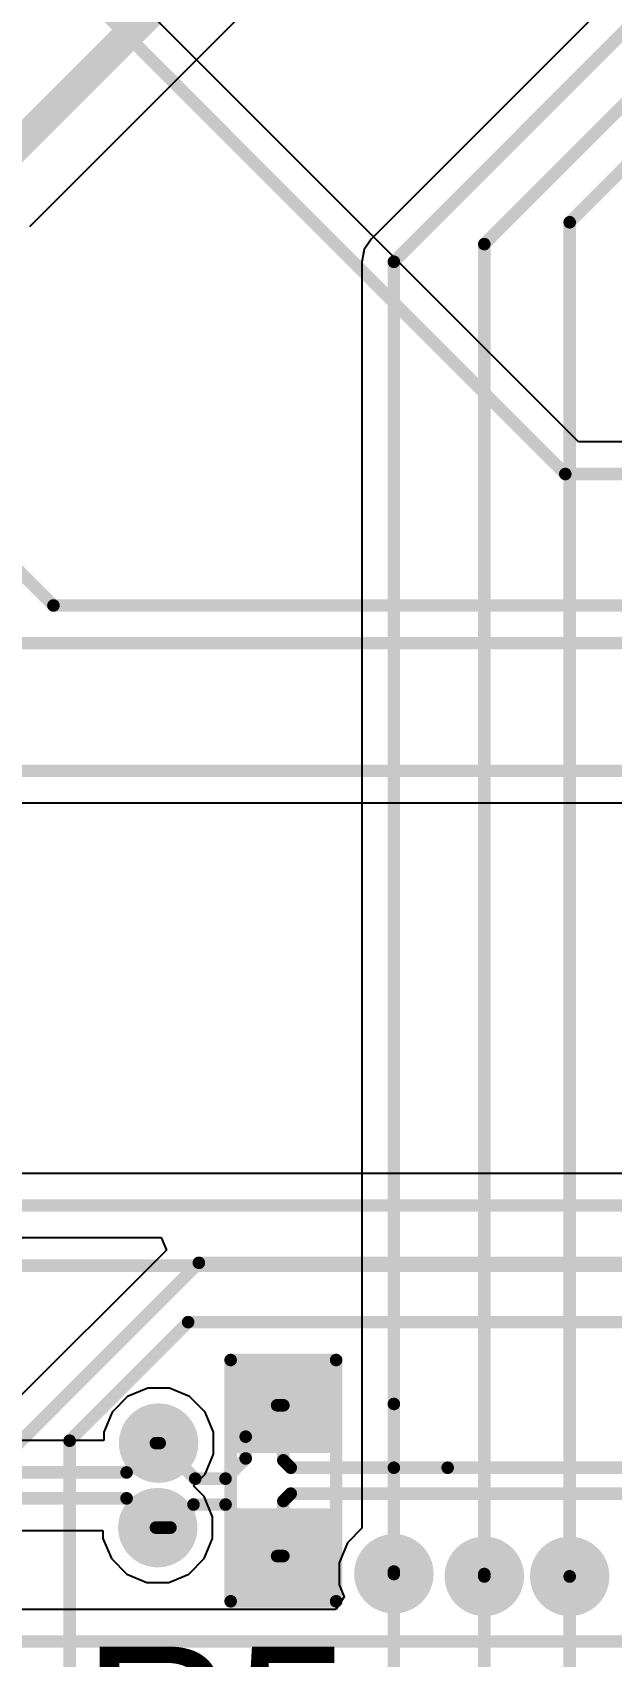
# Model space of a CAD drawing. Header units: millimetres. Extents: x -0.36 to 5.33, y -0.63 to 3.45.
# Drawn here: x 1.556 to 1.787, y 2.47 to 3.116 of the extents above; entities that cross this region are included whole.
import ezdxf

# ---------------------------------------------------------------- set-up
doc = ezdxf.new("R2010")
doc.units = ezdxf.units.MM
doc.header["$MEASUREMENT"] = 0
for name, color, linetype in [('BottomLayer', 5, 'Continuous'), ('BottomSolder', 6, 'Continuous'), ('TopLayer', 1, 'Continuous'), ('TopOverlay', 2, 'Continuous'), ('TopPaste', 8, 'Continuous'), ('TopSolder', 216, 'Continuous'), ('ViaHoleLayer', 16, 'Continuous')]:
    doc.layers.add(name, color=color, linetype=linetype)
doc.styles.add('Arial', font='', dxfattribs={"height": 0.2})
doc.styles.get('Arial').set_extended_font_data('Arial')

# ---------------------------------------------------------------- blocks, each defined once
blk = doc.blocks.new('6437288_3_4')
at = {"layer": 'TopOverlay', "const_width": 0.005}
blk.add_lwpolyline([(1.27953, 0.38386), (-1.27953, 0.38386)], dxfattribs=at)
blk = doc.blocks.new('R___0603_6')
at = {"layer": 'TopLayer'}
for points in [[(-0.015, 0.0175), (-0.015, -0.0175), (-0.045, -0.0175), (-0.045, 0.0175)], [(0.045, 0.0175), (0.045, -0.0175), (0.015, -0.0175), (0.015, 0.0175)]]:
    blk.add_hatch(color=1, dxfattribs=at).paths.add_polyline_path(points)
at = {"layer": 'TopPaste'}
for points in [[(-0.015, 0.0175), (-0.015, -0.0175), (-0.045, -0.0175), (-0.045, 0.0175)], [(0.045, 0.0175), (0.045, -0.0175), (0.015, -0.0175), (0.015, 0.0175)]]:
    blk.add_hatch(color=8, dxfattribs=at).paths.add_polyline_path(points)
at = {"layer": 'TopSolder'}
for points in [[(-0.011, 0.0215), (-0.011, -0.0215), (-0.049, -0.0215), (-0.049, 0.0215)], [(0.049, 0.0215), (0.049, -0.0215), (0.011, -0.0215), (0.011, 0.0215)]]:
    blk.add_hatch(color=216, dxfattribs=at).paths.add_polyline_path(points)
at = {"layer": 'TopOverlay', "const_width": 0.005}
for points in [[(0.048, 0.021), (-0.048, 0.021)], [(-0.048, -0.021), (-0.048, 0.021)], [(0.048, -0.021), (0.048, 0.021)], [(0.048, -0.021), (-0.048, -0.021)]]:
    blk.add_lwpolyline(points, dxfattribs=at)
at = {"layer": 'TopOverlay', "const_width": 0.0025}
for points in [[(-0.04925, 0.021, 1), (-0.04675, 0.021, 1)], [(-0.04925, 0.021, 1), (-0.04675, 0.021, 1)], [(0.04675, 0.021, 1), (0.04925, 0.021, 1)], [(0.04675, 0.021, 1), (0.04925, 0.021, 1)], [(-0.04925, -0.021, 1), (-0.04675, -0.021, 1)], [(-0.04925, -0.021, 1), (-0.04675, -0.021, 1)], [(0.04675, -0.021, 1), (0.04925, -0.021, 1)], [(0.04675, -0.021, 1), (0.04925, -0.021, 1)]]:
    blk.add_lwpolyline(points, format="xyb", close=True, dxfattribs=at)

msp = doc.modelspace()

# ---------------------------------------------------------------- hatches: boundary and pattern name
at = {"layer": 'BottomLayer'}
h = msp.add_hatch(color=5, dxfattribs=at)
edge = h.paths.add_edge_path()
edge.add_arc((1.60648, 2.55509), 0.01181, 0, 360)
h = msp.add_hatch(color=5, dxfattribs=at)
edge = h.paths.add_edge_path()
edge.add_arc((1.60616, 2.52147), 0.01181, 0, 360)
h = msp.add_hatch(color=5, dxfattribs=at)
edge = h.paths.add_edge_path()
edge.add_arc((1.70016, 2.50309), 0.01181, 0, 360)
h = msp.add_hatch(color=5, dxfattribs=at)
edge = h.paths.add_edge_path()
edge.add_arc((1.73616, 2.50209), 0.01181, 0, 360)
h = msp.add_hatch(color=5, dxfattribs=at)
edge = h.paths.add_edge_path()
edge.add_arc((1.77016, 2.50209), 0.01181, 0, 360)
at = {"layer": 'BottomSolder'}
h = msp.add_hatch(color=6, dxfattribs=at)
edge = h.paths.add_edge_path()
edge.add_arc((1.60648, 2.55509), 0.01581, 0, 360)
h = msp.add_hatch(color=6, dxfattribs=at)
edge = h.paths.add_edge_path()
edge.add_arc((1.60616, 2.52147), 0.01581, 0, 360)
h = msp.add_hatch(color=6, dxfattribs=at)
edge = h.paths.add_edge_path()
edge.add_arc((1.70016, 2.50309), 0.01581, 0, 360)
h = msp.add_hatch(color=6, dxfattribs=at)
edge = h.paths.add_edge_path()
edge.add_arc((1.73616, 2.50209), 0.01581, 0, 360)
h = msp.add_hatch(color=6, dxfattribs=at)
edge = h.paths.add_edge_path()
edge.add_arc((1.77016, 2.50209), 0.01581, 0, 360)
at = {"layer": 'TopLayer'}
h = msp.add_hatch(color=1, dxfattribs=at)
edge = h.paths.add_edge_path()
edge.add_arc((1.60648, 2.55509), 0.01181, 0, 360)
h = msp.add_hatch(color=1, dxfattribs=at)
edge = h.paths.add_edge_path()
edge.add_arc((1.60616, 2.52147), 0.01181, 0, 360)
h = msp.add_hatch(color=1, dxfattribs=at)
edge = h.paths.add_edge_path()
edge.add_arc((1.70016, 2.50309), 0.01181, 0, 360)
h = msp.add_hatch(color=1, dxfattribs=at)
edge = h.paths.add_edge_path()
edge.add_arc((1.73616, 2.50209), 0.01181, 0, 360)
h = msp.add_hatch(color=1, dxfattribs=at)
edge = h.paths.add_edge_path()
edge.add_arc((1.77016, 2.50209), 0.01181, 0, 360)
at = {"layer": 'TopSolder'}
h = msp.add_hatch(color=216, dxfattribs=at)
edge = h.paths.add_edge_path()
edge.add_arc((1.60648, 2.55509), 0.01581, 0, 360)
h = msp.add_hatch(color=216, dxfattribs=at)
edge = h.paths.add_edge_path()
edge.add_arc((1.60616, 2.52147), 0.01581, 0, 360)
h = msp.add_hatch(color=216, dxfattribs=at)
edge = h.paths.add_edge_path()
edge.add_arc((1.70016, 2.50309), 0.01581, 0, 360)
h = msp.add_hatch(color=216, dxfattribs=at)
edge = h.paths.add_edge_path()
edge.add_arc((1.73616, 2.50209), 0.01581, 0, 360)
h = msp.add_hatch(color=216, dxfattribs=at)
edge = h.paths.add_edge_path()
edge.add_arc((1.77016, 2.50209), 0.01581, 0, 360)
at = {"layer": 'ViaHoleLayer'}
h = msp.add_hatch(color=16, dxfattribs=at)
edge = h.paths.add_edge_path()
edge.add_arc((1.60648, 2.55509), 0.00591, 0, 360)
h = msp.add_hatch(color=16, dxfattribs=at)
edge = h.paths.add_edge_path()
edge.add_arc((1.60616, 2.52147), 0.00591, 0, 360)
h = msp.add_hatch(color=16, dxfattribs=at)
edge = h.paths.add_edge_path()
edge.add_arc((1.70016, 2.50309), 0.00591, 0, 360)
h = msp.add_hatch(color=16, dxfattribs=at)
edge = h.paths.add_edge_path()
edge.add_arc((1.73616, 2.50209), 0.00591, 0, 360)
h = msp.add_hatch(color=16, dxfattribs=at)
edge = h.paths.add_edge_path()
edge.add_arc((1.77016, 2.50209), 0.00591, 0, 360)

# ---------------------------------------------------------------- linework, layer by layer
at = {"layer": 'BottomLayer'}
for p, q in [((1.55522, 3.03914), (1.67382, 3.15774)), ((1.79099, 3.13401), (1.69115, 3.03417)), ((1.69115, 3.03417), (1.68838, 3.03003)), ((1.68838, 3.03003), (1.68741, 3.02516)), ((1.68741, 3.02516), (1.68741, 2.57067)), ((1.59413, 2.57358), (1.58799, 2.56745)), ((1.60214, 2.5769), (1.59413, 2.57358)), ((1.61082, 2.5769), (1.60214, 2.5769)), ((1.61884, 2.57358), (1.61082, 2.5769)), ((1.62497, 2.56745), (1.61884, 2.57358)), ((1.58799, 2.56745), (1.58467, 2.55943)), ((1.62829, 2.55943), (1.62497, 2.56745)), ((1.68741, 2.57067), (1.68741, 2.5212)), ((1.58467, 2.55943), (1.58467, 2.55618)), ((1.62829, 2.55076), (1.62829, 2.55943)), ((1.58467, 2.55618), (1.41856, 2.55618)), ((1.62497, 2.54274), (1.62829, 2.55076)), ((1.62035, 2.53812), (1.62497, 2.54274)), ((1.62465, 2.53383), (1.62035, 2.53812)), ((1.62797, 2.52581), (1.62465, 2.53383)), ((0.23741, 2.52039), (1.58435, 2.52039)), ((1.58435, 2.52039), (1.58435, 2.51713)), ((1.62797, 2.51713), (1.62797, 2.52581)), ((1.68741, 2.5212), (1.68167, 2.51545)), ((1.58435, 2.51713), (1.58767, 2.50912)), ((1.62465, 2.50912), (1.62797, 2.51713)), ((1.68167, 2.51545), (1.67835, 2.50743)), ((1.58767, 2.50912), (1.5938, 2.50298)), ((1.61851, 2.50298), (1.62465, 2.50912)), ((1.67835, 2.50743), (1.67835, 2.49876)), ((1.5938, 2.50298), (1.60182, 2.49966)), ((1.6105, 2.49966), (1.61851, 2.50298)), ((1.60182, 2.49966), (1.6105, 2.49966)), ((1.67835, 2.49876), (1.68036, 2.49389)), ((1.67702, 2.48889), (1.41526, 2.48889)), ((1.68036, 2.49389), (1.67702, 2.48889))]:
    msp.add_line(p, q, dxfattribs=at)
for points, const_width in [([(1.529, 3.05), (1.66296, 3.18396)], 0.012), ([(1.70016, 3.02516), (1.8, 3.125)], 0.005), ([(1.73616, 3.03216), (1.812, 3.108)], 0.005), ([(1.77016, 3.04087), (1.82528, 3.096)], 0.005), ([(1.77016, 2.50209), (1.77016, 3.04087)], 0.005), ([(1.73616, 2.503), (1.73616, 3.03216)], 0.005), ([(1.70016, 2.57067), (1.70016, 3.02516)], 0.005), ([(1.70016, 2.5453), (1.70016, 2.57067)], 0.005), ([(1.59374, 2.54343), (1.6054, 2.55509)], 0.005), ([(1.6054, 2.55509), (1.60648, 2.55509)], 0.005), ([(1.70016, 2.504), (1.70016, 2.5453)], 0.005), ([(0.22787, 2.54343), (1.59374, 2.54343)], 0.005), ([(0.23213, 2.53313), (1.59374, 2.53313)], 0.005), ([(1.59374, 2.53313), (1.6054, 2.52147)], 0.005), ([(1.6054, 2.52147), (1.60616, 2.52147)], 0.005), ([(1.77016, 2.502), (1.77016, 2.50209)], 0.005), ([(1.39716, 2.47615), (2.02216, 2.47615)], 0.005)]:
    msp.add_lwpolyline(points, dxfattribs=dict(at, const_width=const_width))
at = {"layer": 'BottomLayer', "const_width": 0.0025}
for points in [[(1.76891, 3.04087, 1), (1.77141, 3.04087, 1)], [(1.76891, 3.04087, 1), (1.77141, 3.04087, 1)], [(1.73491, 3.03216, 1), (1.73741, 3.03216, 1)], [(1.73491, 3.03216, 1), (1.73741, 3.03216, 1)], [(1.69891, 3.02516, 1), (1.70141, 3.02516, 1)], [(1.69891, 3.02516, 1), (1.70141, 3.02516, 1)], [(1.69891, 2.57067, 1), (1.70141, 2.57067, 1)], [(1.69891, 2.57067, 1), (1.70141, 2.57067, 1)], [(1.60415, 2.55509, 1), (1.60665, 2.55509, 1)], [(1.60415, 2.55509, 1), (1.60665, 2.55509, 1)], [(1.60523, 2.55509, 1), (1.60773, 2.55509, 1)], [(1.69891, 2.5453, 1), (1.70141, 2.5453, 1)], [(1.69891, 2.5453, 1), (1.70141, 2.5453, 1)], [(1.59249, 2.54343, 1), (1.59499, 2.54343, 1)], [(1.59249, 2.54343, 1), (1.59499, 2.54343, 1)], [(1.59249, 2.53313, 1), (1.59499, 2.53313, 1)], [(1.59249, 2.53313, 1), (1.59499, 2.53313, 1)], [(1.60415, 2.52147, 1), (1.60665, 2.52147, 1)], [(1.60415, 2.52147, 1), (1.60665, 2.52147, 1)], [(1.60491, 2.52147, 1), (1.60741, 2.52147, 1)], [(1.69891, 2.504, 1), (1.70141, 2.504, 1)], [(1.73491, 2.503, 1), (1.73741, 2.503, 1)], [(1.76891, 2.50209, 1), (1.77141, 2.50209, 1)], [(1.76891, 2.50209, 1), (1.77141, 2.50209, 1)], [(1.76891, 2.502, 1), (1.77141, 2.502, 1)]]:
    msp.add_lwpolyline(points, format="xyb", close=True, dxfattribs=at)
at = {"layer": 'TopLayer'}
for p, q in [((1.77368, 2.95344), (1.59448, 3.13264)), ((1.86952, 2.95344), (1.77368, 2.95344)), ((1.34058, 2.80984), (1.86952, 2.80984)), ((1.84329, 2.66239), (1.29223, 2.66239)), ((1.29457, 2.6369), (1.6075, 2.6369)), ((1.6075, 2.6369), (1.60957, 2.6319)), ((1.60957, 2.6319), (1.54636, 2.56869))]:
    msp.add_line(p, q, dxfattribs=at)
at = {"layer": 'TopLayer', "const_width": 0.005}
for points in [[(1.57478, 3.13431), (1.7684, 2.94069)], [(1.7684, 2.94069), (1.92129, 2.94069)], [(1.529, 2.924), (1.56461, 2.88839)], [(1.56461, 2.88839), (2.0917, 2.88839)], [(1.31861, 2.87339), (1.98859, 2.87339)], [(1.34058, 2.82258), (1.92129, 2.82258)], [(1.27711, 2.64965), (1.86074, 2.64965)], [(1.55, 2.55431), (1.62252, 2.62683)], [(1.62252, 2.62683), (1.88302, 2.62683)], [(1.57105, 2.55604), (1.61824, 2.60323)], [(1.61824, 2.60323), (1.97753, 2.60323)], [(1.64116, 2.55765), (1.65366, 2.57015)], [(1.65366, 2.57015), (1.65616, 2.57015)], [(1.65616, 2.54823), (1.65616, 2.57015)], [(1.64116, 2.54898), (1.64116, 2.55765)], [(1.57105, 2.16105), (1.57105, 2.55604)], [(1.60648, 2.55509), (1.60692, 2.55509)], [(1.60692, 2.55509), (1.62106, 2.54095)], [(1.63313, 2.54095), (1.64116, 2.54898)], [(1.65616, 2.54823), (1.65909, 2.5453)], [(1.65909, 2.5453), (1.72156, 2.5453)], [(1.72156, 2.5453), (1.82474, 2.5453)], [(1.62106, 2.54095), (1.63313, 2.54095)], [(1.6112, 2.52147), (1.62038, 2.53065)], [(1.62038, 2.53065), (1.63315, 2.53065)], [(1.63315, 2.53065), (1.65366, 2.51015)], [(1.65616, 2.53207), (1.65909, 2.535)], [(1.65616, 2.51015), (1.65616, 2.53207)], [(1.65909, 2.535), (1.82901, 2.535)], [(1.60616, 2.52147), (1.6112, 2.52147)], [(1.65366, 2.51015), (1.65616, 2.51015)], [(1.70016, 2.24116), (1.70016, 2.503)], [(1.73616, 2.25516), (1.73616, 2.502)], [(1.77016, 2.24716), (1.77016, 2.502)]]:
    msp.add_lwpolyline(points, dxfattribs=at)
at = {"layer": 'TopLayer', "const_width": 0.0025}
for points in [[(1.76715, 2.94069, 1), (1.76965, 2.94069, 1)], [(1.76715, 2.94069, 1), (1.76965, 2.94069, 1)], [(1.56336, 2.88839, 1), (1.56586, 2.88839, 1)], [(1.56336, 2.88839, 1), (1.56586, 2.88839, 1)], [(1.62127, 2.62683, 1), (1.62377, 2.62683, 1)], [(1.62127, 2.62683, 1), (1.62377, 2.62683, 1)], [(1.61699, 2.60323, 1), (1.61949, 2.60323, 1)], [(1.61699, 2.60323, 1), (1.61949, 2.60323, 1)], [(1.65241, 2.57015, 1), (1.65491, 2.57015, 1)], [(1.65241, 2.57015, 1), (1.65491, 2.57015, 1)], [(1.65491, 2.57015, 1), (1.65741, 2.57015, 1)], [(1.65491, 2.57015, 1), (1.65741, 2.57015, 1)], [(1.63991, 2.55765, 1), (1.64241, 2.55765, 1)], [(1.63991, 2.55765, 1), (1.64241, 2.55765, 1)], [(1.5698, 2.55604, 1), (1.5723, 2.55604, 1)], [(1.5698, 2.55604, 1), (1.5723, 2.55604, 1)], [(1.60523, 2.55509, 1), (1.60773, 2.55509, 1)], [(1.60567, 2.55509, 1), (1.60817, 2.55509, 1)], [(1.60567, 2.55509, 1), (1.60817, 2.55509, 1)], [(1.63991, 2.54898, 1), (1.64241, 2.54898, 1)], [(1.63991, 2.54898, 1), (1.64241, 2.54898, 1)], [(1.65491, 2.54823, 1), (1.65741, 2.54823, 1)], [(1.65491, 2.54823, 1), (1.65741, 2.54823, 1)], [(1.65784, 2.5453, 1), (1.66034, 2.5453, 1)], [(1.65784, 2.5453, 1), (1.66034, 2.5453, 1)], [(1.72031, 2.5453, 1), (1.72281, 2.5453, 1)], [(1.72031, 2.5453, 1), (1.72281, 2.5453, 1)], [(1.61981, 2.54095, 1), (1.62231, 2.54095, 1)], [(1.61981, 2.54095, 1), (1.62231, 2.54095, 1)], [(1.63188, 2.54095, 1), (1.63438, 2.54095, 1)], [(1.63188, 2.54095, 1), (1.63438, 2.54095, 1)], [(1.61913, 2.53065, 1), (1.62163, 2.53065, 1)], [(1.61913, 2.53065, 1), (1.62163, 2.53065, 1)], [(1.6319, 2.53065, 1), (1.6344, 2.53065, 1)], [(1.6319, 2.53065, 1), (1.6344, 2.53065, 1)], [(1.65491, 2.53207, 1), (1.65741, 2.53207, 1)], [(1.65491, 2.53207, 1), (1.65741, 2.53207, 1)], [(1.65784, 2.535, 1), (1.66034, 2.535, 1)], [(1.65784, 2.535, 1), (1.66034, 2.535, 1)], [(1.60491, 2.52147, 1), (1.60741, 2.52147, 1)], [(1.60995, 2.52147, 1), (1.61245, 2.52147, 1)], [(1.60995, 2.52147, 1), (1.61245, 2.52147, 1)], [(1.65241, 2.51015, 1), (1.65491, 2.51015, 1)], [(1.65241, 2.51015, 1), (1.65491, 2.51015, 1)], [(1.65491, 2.51015, 1), (1.65741, 2.51015, 1)], [(1.65491, 2.51015, 1), (1.65741, 2.51015, 1)], [(1.69891, 2.503, 1), (1.70141, 2.503, 1)], [(1.73491, 2.502, 1), (1.73741, 2.502, 1)], [(1.76891, 2.502, 1), (1.77141, 2.502, 1)]]:
    msp.add_lwpolyline(points, format="xyb", close=True, dxfattribs=at)

# ---------------------------------------------------------------- block references
for name, p, rotation in [('6437288_3_4', (1.69491, 3.00959), 180), ('R___0603_6', (1.65616, 2.54015), 270)]:
    msp.add_blockref(name, p, dxfattribs=dict(rotation=rotation))

# ---------------------------------------------------------------- texts
at = {"layer": 'TopOverlay', "style": 'Arial'}
msp.add_text('R5', height=0.06, dxfattribs=at).set_placement((1.57617, 2.41416))

doc.saveas('drawing.dxf')
